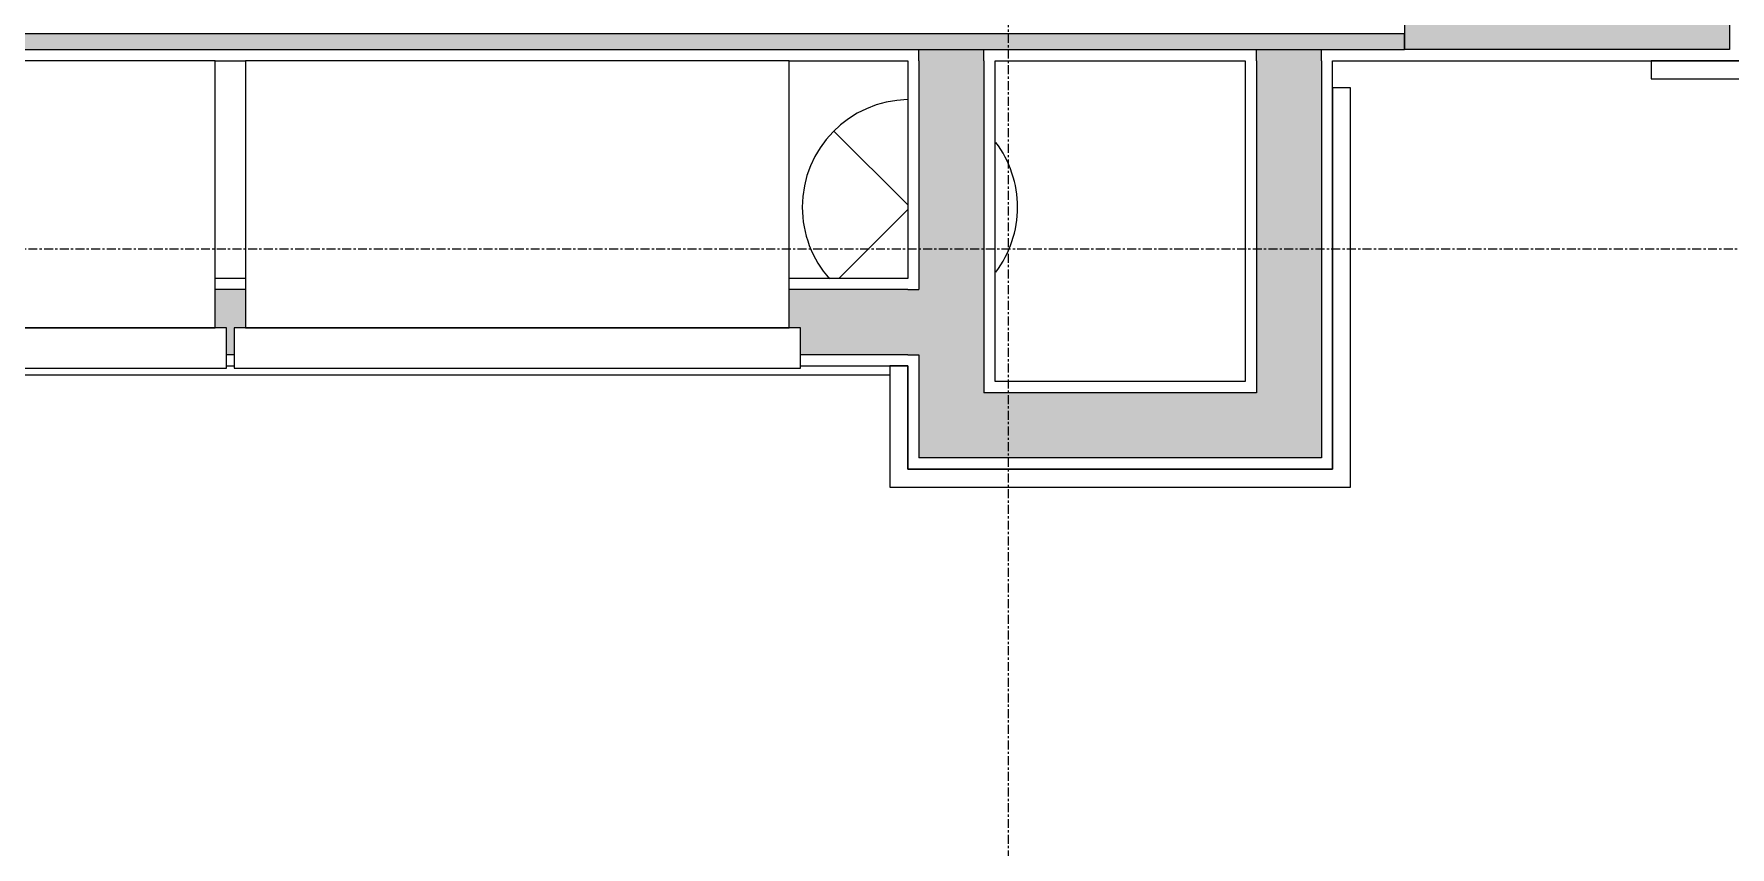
# Model space of a CAD drawing. Header units: inches. Extents: x 3268 to 7018, y 976 to 6708.
# Drawn here: x 5484.2 to 5578.7, y 3477.8 to 3523.1 of the extents above; entities that cross this region are included whole.
import ezdxf

# ---------------------------------------------------------------- set-up
doc = ezdxf.new("R2010")
doc.units = ezdxf.units.IN
doc.header["$MEASUREMENT"] = 0
doc.linetypes.add('Grid Line 1_2_', pattern=[0.875, 0.5, -0.125, 0.125, -0.125])
for name, color, linetype, lineweight in [('A-FLOR', 192, 'Continuous', 9), ('A-WALL', 113, 'Continuous', 9), ('A-WALL-PATT', 111, 'Continuous', 15), ('I-WALL', 2, 'Continuous', 9), ('Q-CASE', 31, 'Continuous', 9), ('Q-SPCQ', 91, 'Continuous', 9), ('S-GRID', 1, 'Continuous', 9)]:
    doc.layers.add(name, color=color, linetype=linetype, lineweight=lineweight)

# ---------------------------------------------------------------- blocks, each defined once
blk = doc.blocks.new('Front_Load_Mailbox-Florence_Manufacturing-10High_Suite - 4C10D-09-8340967-Overall Retail Plan Opt 2')
at = {"layer": 'Q-SPCQ', "color": 133}
for p, q in [((15.78125, 2.5625), (-15.78125, 2.5625)), ((-15.78125, 2.5625), (-15.78125, 0.3125)), ((15.78125, 0.3125), (15.78125, 2.5625)), ((-15.78125, 0.3125), (15.78125, 0.3125)), ((15.15625, 0.3125), (-15.15625, 0.3125)), ((-15.15625, 0.3125), (-15.15625, -14.5625)), ((15.15625, -14.5625), (15.15625, 0.3125)), ((-15.15625, -14.5625), (15.15625, -14.5625))]:
    blk.add_line(p, q, dxfattribs=at)
blk = doc.blocks.new('Casework 95 - Casework 95-9779236-Overall Retail Plan Opt 2')
at = {"layer": 'Q-CASE', "color": 133}
blk.add_line((5306.625, 3499.149), (5543.813, 3499.149), dxfattribs=at)
blk = doc.blocks.new('SURROUND - SURROUND-11874622-Overall Retail Plan Opt 2')
at = {"layer": 'Q-CASE', "color": 133}
for p, q in [((5569.5, 3515.149), (5568.5, 3515.149)), ((5568.5, 3515.149), (5568.5, 3493.899)), ((5569.5, 3492.899), (5569.5, 3515.149)), ((5544.813, 3499.649), (5543.813, 3499.649)), ((5543.813, 3499.649), (5543.813, 3492.899)), ((5544.813, 3493.899), (5544.813, 3499.649)), ((5568.5, 3493.899), (5544.813, 3493.899)), ((5543.813, 3492.899), (5569.5, 3492.899))]:
    blk.add_line(p, q, dxfattribs=at)
blk = doc.blocks.new('Walls 2 - Walls 3-13520295-Overall Retail Plan Opt 2')
at = {"layer": 'A-WALL', "color": 53, "lineweight": 15}
for p, q in [((5592.25, 3544.649), (5586.25, 3544.649)), ((5586.25, 3544.649), (5586.25, 3543.649)), ((5592.25, 3543.649), (5592.25, 3544.649)), ((5643.5, 3544.649), (5637.5, 3544.649)), ((5637.5, 3544.649), (5637.5, 3543.649)), ((5643.5, 3543.649), (5643.5, 3544.649)), ((5586.25, 3543.649), (5592.25, 3543.649)), ((5592.25, 3543.649), (5591.25, 3543.649)), ((5591.25, 3543.649), (5591.25, 3516.649)), ((5592.25, 3516.649), (5592.25, 3543.649)), ((5637.5, 3543.649), (5643.5, 3543.649)), ((5638.5, 3543.649), (5637.5, 3543.649)), ((5637.5, 3543.649), (5637.5, 3516.649)), ((5638.5, 3516.649), (5638.5, 3543.649)), ((5592.25, 3516.649), (5586.25, 3516.649)), ((5586.25, 3516.649), (5586.25, 3515.649)), ((5591.25, 3516.649), (5592.25, 3516.649)), ((5592.25, 3515.649), (5592.25, 3516.649)), ((5643.5, 3516.649), (5637.5, 3516.649)), ((5637.5, 3516.649), (5637.5, 3515.649)), ((5637.5, 3516.649), (5638.5, 3516.649)), ((5643.5, 3515.649), (5643.5, 3516.649)), ((5586.25, 3515.649), (5592.25, 3515.649)), ((5637.5, 3515.649), (5643.5, 3515.649))]:
    blk.add_line(p, q, dxfattribs=at)
blk = doc.blocks.new('Arch_5 Points - Units and Amenities_v2022_rvt-1-Overall Retail Plan Opt 2')
at = {"layer": 'A-WALL-PATT', "lineweight": 5}
for points in [[(5578.688, 3522.274), (5578.688, 3525.899), (5560.563, 3525.899), (5560.563, 3522.274), (5569.208, 3522.274)], [(5537.125, 3499.524), (5537.125, 3522.274), (5533.5, 3522.274), (5533.5, 3499.524)], [(5555.938, 3503.149), (5555.938, 3522.274), (5552.313, 3522.274), (5552.313, 3503.149)], [(5555.938, 3499.524), (5555.938, 3503.149), (5537.125, 3503.149), (5537.125, 3499.524), (5548.561, 3499.524)]]:
    blk.add_hatch(color=9, dxfattribs=at).paths.add_polyline_path(points)
at = {"layer": 'A-WALL-PATT', "lineweight": 9}
blk.add_hatch(color=254, dxfattribs=at).paths.add_polyline_path([(5560.563, 3522.274), (5560.563, 3523.149), (5287.813, 3523.149), (5287.813, 3522.274), (5555.938, 3522.274)])
h = blk.add_hatch(dxfattribs=at)
h.set_pattern_fill('FP_61', color=133, style=0, pattern_type=2)
h.set_pattern_definition([(0, (0, 0), (245.76, 61.44), [10.138, -174.182, 10.138, -174.182, -983.04]), (0, (0, 0), (245.76, 61.44), [-368.64, 10.138, -358.502, 10.138, -174.182, -430.08]), (0, (0, 0), (245.76, 61.44), [-921.6, 10.138, -112.742, 10.138, -297.062]), (120, (92.16, 30.72), (-176.0886, 182.1144), [10.138, -174.182, 10.138, -174.182, -983.04]), (120, (92.16, 30.72), (-176.0886, 182.1144), [-368.64, 10.138, -358.502, 10.138, -174.182, -430.08]), (120, (92.16, 30.72), (-176.0886, 182.1144), [-921.6, 10.138, -112.742, 10.138, -297.062]), (240, (122.88, 153.6), (-69.6714, -243.5544), [10.138, -174.182, 10.138, -174.182, -983.04]), (240, (122.88, 153.6), (-69.6714, -243.5544), [-368.64, 10.138, -358.502, 10.138, -174.182, -430.08]), (240, (122.88, 153.6), (-69.6714, -243.5544), [-921.6, 10.138, -112.742, 10.138, -297.062])])
h.paths.add_polyline_path([(5287.813, 3521.649), (5533.5, 3521.649), (5533.5, 3522.274), (5287.813, 3522.274)])
h.paths.add_polyline_path([(5552.313, 3521.649), (5552.313, 3522.274), (5537.125, 3522.274), (5537.125, 3521.649), (5551.688, 3521.649)])
h.paths.add_polyline_path([(5556.563, 3521.649), (5560.563, 3521.649), (5560.563, 3522.274), (5555.938, 3522.274), (5555.938, 3521.649)])
at = {"layer": 'A-WALL-PATT', "lineweight": 5}
h = blk.add_hatch(color=9, dxfattribs=at)
h.paths.add_polyline_path([(5302.619, 3505.274), (5302.619, 3506.774), (5303.244, 3506.774), (5303.244, 3508.899), (5287.813, 3508.899), (5287.813, 3505.274)])
h.paths.add_polyline_path([(5462.9, 3505.274), (5463.338, 3505.274), (5463.338, 3506.774), (5463.963, 3506.774), (5463.963, 3508.899), (5462.275, 3508.899), (5462.275, 3506.774), (5462.9, 3506.774)])
h.paths.add_polyline_path([(5533.5, 3505.274), (5533.5, 3508.899), (5526.275, 3508.899), (5526.275, 3506.774), (5526.9, 3506.774), (5526.9, 3505.274), (5532.875, 3505.274)])
h.paths.add_polyline_path([(5366.182, 3505.274), (5366.619, 3505.274), (5366.619, 3506.774), (5367.244, 3506.774), (5367.244, 3508.899), (5365.557, 3508.899), (5365.557, 3506.774), (5366.182, 3506.774)])
h.paths.add_polyline_path([(5430.9, 3505.274), (5431.338, 3505.274), (5431.338, 3506.774), (5431.963, 3506.774), (5431.963, 3508.899), (5430.275, 3508.899), (5430.275, 3506.774), (5430.9, 3506.774)])
h.paths.add_polyline_path([(5495.338, 3505.274), (5495.338, 3506.774), (5495.963, 3506.774), (5495.963, 3508.899), (5494.275, 3508.899), (5494.275, 3506.774), (5494.9, 3506.774), (5494.9, 3505.274)])
h.paths.add_polyline_path([(5334.619, 3505.274), (5334.619, 3506.774), (5335.244, 3506.774), (5335.244, 3508.899), (5333.557, 3508.899), (5333.557, 3506.774), (5334.182, 3506.774), (5334.182, 3505.274)])
h.paths.add_polyline_path([(5398.182, 3505.274), (5399.338, 3505.274), (5399.338, 3506.774), (5399.963, 3506.774), (5399.963, 3508.899), (5397.557, 3508.899), (5397.557, 3506.774), (5398.182, 3506.774)])
at = {"layer": 'A-WALL', "color": 133}
for p, q in [((5578.688, 3525.899), (5578.688, 3522.274)), ((5560.563, 3522.274), (5560.563, 3523.149)), ((5560.563, 3523.149), (5560.563, 3522.274)), ((5287.813, 3522.274), (5533.5, 3522.274)), ((5533.5, 3522.274), (5537.125, 3522.274)), ((5533.5, 3522.274), (5537.125, 3522.274)), ((5533.5, 3521.649), (5533.5, 3522.274)), ((5537.125, 3522.274), (5552.313, 3522.274)), ((5537.125, 3521.649), (5537.125, 3522.274)), ((5552.313, 3522.274), (5555.938, 3522.274)), ((5552.313, 3522.274), (5555.938, 3522.274)), ((5552.313, 3521.649), (5552.313, 3522.274)), ((5555.938, 3522.274), (5560.563, 3522.274)), ((5555.938, 3521.649), (5555.938, 3522.274)), ((5578.688, 3522.274), (5560.563, 3522.274)), ((5533.5, 3521.649), (5533.5, 3508.899)), ((5537.125, 3521.649), (5537.125, 3503.149)), ((5552.313, 3521.649), (5552.313, 3503.774)), ((5555.938, 3521.649), (5555.938, 3503.774)), ((5495.963, 3508.899), (5494.275, 3508.899)), ((5532.875, 3508.899), (5526.275, 3508.899)), ((5532.875, 3508.899), (5533.5, 3508.899)), ((5495.338, 3505.274), (5494.9, 3505.274)), ((5532.875, 3505.274), (5526.9, 3505.274)), ((5532.875, 3505.274), (5533.5, 3505.274)), ((5533.5, 3505.274), (5533.5, 3499.524)), ((5537.75, 3503.149), (5537.125, 3503.149)), ((5552.313, 3503.149), (5537.75, 3503.149)), ((5552.313, 3503.774), (5552.313, 3503.149)), ((5555.938, 3503.774), (5555.938, 3503.149)), ((5555.938, 3503.149), (5555.938, 3499.524)), ((5537.125, 3499.524), (5533.5, 3499.524)), ((5537.75, 3499.524), (5537.125, 3499.524)), ((5555.938, 3499.524), (5537.75, 3499.524))]:
    blk.add_line(p, q, dxfattribs=at)
at = {"layer": 'I-WALL', "color": 53, "lineweight": 15}
for p, q in [((5560.563, 3525.899), (5560.563, 3523.149)), ((5560.563, 3523.149), (5287.813, 3523.149)), ((5494.275, 3521.649), (5495.963, 3521.649)), ((5526.275, 3521.649), (5532.875, 3521.649)), ((5532.875, 3521.649), (5532.875, 3509.524)), ((5537.75, 3521.649), (5551.688, 3521.649)), ((5537.75, 3503.774), (5537.75, 3521.649)), ((5551.688, 3521.649), (5551.688, 3503.774)), ((5556.563, 3521.649), (5560.563, 3521.649)), ((5556.563, 3503.774), (5556.563, 3521.649)), ((5560.563, 3521.649), (5579.313, 3521.649)), ((5495.963, 3509.524), (5494.275, 3509.524)), ((5532.875, 3509.524), (5526.275, 3509.524)), ((5494.9, 3504.649), (5495.338, 3504.649)), ((5526.9, 3504.649), (5532.875, 3504.649)), ((5532.875, 3504.649), (5532.875, 3498.899)), ((5551.688, 3503.774), (5537.75, 3503.774)), ((5556.563, 3499.524), (5556.563, 3503.774)), ((5556.563, 3498.899), (5556.563, 3499.524)), ((5532.875, 3498.899), (5533.5, 3498.899)), ((5533.5, 3498.899), (5537.75, 3498.899)), ((5537.75, 3498.899), (5556.563, 3498.899))]:
    blk.add_line(p, q, dxfattribs=at)
at = {"layer": 'A-WALL', "color": 133, "lineweight": 9}
blk.add_blockref('Walls 2 - Walls 3-13520295-Overall Retail Plan Opt 2', (-11.938, 5), dxfattribs=at)
at = {"layer": 'Q-CASE', "color": 133, "lineweight": 9}
for name in ['Casework 95 - Casework 95-9779236-Overall Retail Plan Opt 2', 'SURROUND - SURROUND-11874622-Overall Retail Plan Opt 2']:
    blk.add_blockref(name, (-11.938, 5), dxfattribs=at)
at = {"layer": 'Q-SPCQ', "color": 133, "lineweight": 9, "rotation": 180}
for p in [(5479.119, 3507.086), (5511.119, 3507.086)]:
    blk.add_blockref('Front_Load_Mailbox-Florence_Manufacturing-10High_Suite - 4C10D-09-8340967-Overall Retail Plan Opt 2', p, dxfattribs=at)

msp = doc.modelspace()

# ---------------------------------------------------------------- linework, layer by layer
at = {"lineweight": 9}
for p, q in [((5528.758, 3517.735), (5532.875, 3513.617)), ((5529.032, 3509.524), (5532.875, 3513.367))]:
    msp.add_line(p, q, dxfattribs=at)
at = {"layer": 'A-FLOR', "color": 7}
for start, end in [(91.20741, 180), (0, 37.01857), (180, 221.69385), (322.98143, 0)]:
    msp.add_arc((5533, 3513.492), 6, start, end, dxfattribs=at)
at = {"layer": 'S-GRID', "linetype": 'Grid Line 1_2_'}
for p, q in [((5538.5, 3355.524), (5538.5, 6288.946)), ((6493.236, 3511.149), (3967.407, 3511.149))]:
    msp.add_line(p, q, dxfattribs=at)

# ---------------------------------------------------------------- block references
at = {"lineweight": 5}
msp.add_blockref('Arch_5 Points - Units and Amenities_v2022_rvt-1-Overall Retail Plan Opt 2', (0, 0), dxfattribs=at)

doc.saveas('drawing.dxf')
